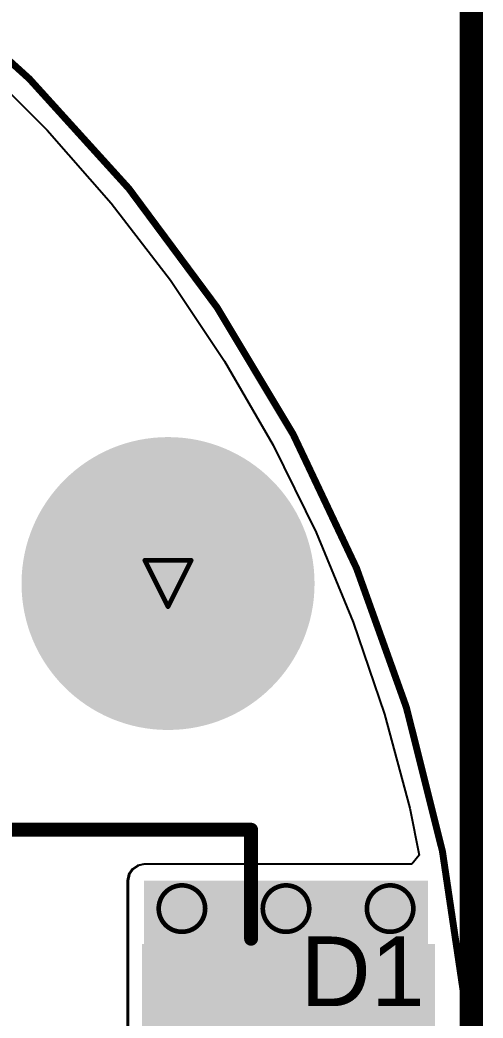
# Model space of a CAD drawing. Header units: inches. Extents: x -17 to 345, y -18 to 43.
# Drawn here: x 11.56 to 16.63, y 1.39 to 12.31 of the extents above; entities that cross this region are included whole.
import ezdxf

# ---------------------------------------------------------------- set-up
doc = ezdxf.new("R2010")
doc.units = ezdxf.units.IN
for name, color, linetype in [('Board Outline', 216, 'Continuous'), ('Bottom Layer', 5, 'Continuous'), ('Bottom Overlay', 54, 'Continuous'), ('Bottom Paste', 16, 'Continuous'), ('Bottom Solder', 6, 'Continuous'), ('Drill Drawing', 1, 'Continuous'), ('Mechanical 13', 56, 'Continuous'), ('Multi-Layer', 9, 'Continuous'), ('Pad Holes', 156, 'Continuous'), ('Top Layer', 1, 'Continuous'), ('Top Overlay', 2, 'Continuous'), ('Top Solder', 216, 'Continuous'), ('Via Holes', 16, 'Continuous')]:
    doc.layers.add(name, color=color, linetype=linetype)
doc.styles.add('Arial', font='', dxfattribs={"height": 0.2})
doc.styles.get('Arial').set_extended_font_data('Arial')

msp = doc.modelspace()

# ---------------------------------------------------------------- hatches: boundary and pattern name
at = {"layer": 'Bottom Layer'}
h = msp.add_hatch(color=5, dxfattribs=at)
edge = h.paths.add_edge_path()
edge.add_arc((13.183, 6.147), 1.5, 0, 360)
for points in [[(12.929, -2.921), (16.027, -2.921), (16.027, 2.896), (12.929, 2.896)], [(13, 2.1), (16, 2.1), (16, -2.1), (13, -2.1)]]:
    msp.add_hatch(color=5, dxfattribs=at).paths.add_polyline_path(points)
h = msp.add_hatch(color=5, dxfattribs=at)
edge = h.paths.add_edge_path()
edge.add_arc((13.335, 2.591), 0.3, 0, 360)
h = msp.add_hatch(color=5, dxfattribs=at)
edge = h.paths.add_edge_path()
edge.add_arc((14.473, 2.591), 0.3, 0, 360)
h = msp.add_hatch(color=5, dxfattribs=at)
edge = h.paths.add_edge_path()
edge.add_arc((15.611, 2.591), 0.3, 0, 360)
at = {"layer": 'Bottom Paste'}
msp.add_hatch(color=16, dxfattribs=at).paths.add_polyline_path([(13, 2.1), (16, 2.1), (16, -2.1), (13, -2.1)])
at = {"layer": 'Bottom Solder'}
h = msp.add_hatch(color=6, dxfattribs=at)
edge = h.paths.add_edge_path()
edge.add_arc((13.183, 6.147), 1.602, 0, 360)
msp.add_hatch(color=6, dxfattribs=at).paths.add_polyline_path([(12.898, 2.202), (16.102, 2.202), (16.102, -2.202), (12.898, -2.202)])
at = {"layer": 'Multi-Layer'}
h = msp.add_hatch(color=9, dxfattribs=at)
edge = h.paths.add_edge_path()
edge.add_arc((13.183, 6.147), 1.5, 0, 360)
at = {"layer": 'Pad Holes'}
h = msp.add_hatch(color=7, dxfattribs=at)
edge = h.paths.add_edge_path()
edge.add_arc((13.183, 6.147), 1, 0, 360)
at = {"layer": 'Top Layer'}
h = msp.add_hatch(color=1, dxfattribs=at)
edge = h.paths.add_edge_path()
edge.add_arc((13.183, 6.147), 1.5, 0, 360)
msp.add_hatch(color=1, dxfattribs=at).paths.add_polyline_path([(16.017, 2.896), (12.919, 2.896), (12.919, -2.921), (16.017, -2.921)])
h = msp.add_hatch(color=1, dxfattribs=at)
edge = h.paths.add_edge_path()
edge.add_arc((13.335, 2.591), 0.3, 0, 360)
h = msp.add_hatch(color=1, dxfattribs=at)
edge = h.paths.add_edge_path()
edge.add_arc((14.473, 2.591), 0.3, 0, 360)
h = msp.add_hatch(color=1, dxfattribs=at)
edge = h.paths.add_edge_path()
edge.add_arc((15.611, 2.591), 0.3, 0, 360)
at = {"layer": 'Top Solder'}
h = msp.add_hatch(color=216, dxfattribs=at)
edge = h.paths.add_edge_path()
edge.add_arc((13.183, 6.147), 1.602, 0, 360)
at = {"layer": 'Via Holes'}
h = msp.add_hatch(color=7, dxfattribs=at)
edge = h.paths.add_edge_path()
edge.add_arc((13.335, 2.591), 0.15, 0, 360)
h = msp.add_hatch(color=7, dxfattribs=at)
edge = h.paths.add_edge_path()
edge.add_arc((14.473, 2.591), 0.15, 0, 360)
h = msp.add_hatch(color=7, dxfattribs=at)
edge = h.paths.add_edge_path()
edge.add_arc((15.611, 2.591), 0.15, 0, 360)

# ---------------------------------------------------------------- linework, layer by layer
at = {"layer": 'Board Outline'}
msp.add_lwpolyline([(16.5, 0, 0.076, 0.076, 1), (-16.5, 0, 0.076, 0.076, 1)], format="xyseb", close=True, dxfattribs=at)
at = {"layer": 'Bottom Layer'}
for p, q in [((11.108, 11.86), (11.86, 11.108)), ((11.86, 11.108), (12.561, 10.309)), ((12.561, 10.309), (13.209, 9.465)), ((13.209, 9.465), (13.799, 8.581)), ((13.799, 8.581), (14.331, 7.66)), ((14.331, 7.66), (14.801, 6.706)), ((14.801, 6.706), (15.208, 5.724)), ((15.208, 5.724), (15.55, 4.717)), ((15.55, 4.717), (15.825, 3.69)), ((15.825, 3.69), (15.928, 3.175)), ((15.928, 3.175), (15.847, 3.077)), ((12.859, 3.063), (12.8, 3.024)), ((12.929, 3.077), (12.859, 3.063)), ((15.847, 3.077), (12.929, 3.077)), ((12.761, 2.965), (12.747, 2.896)), ((12.8, 3.024), (12.761, 2.965)), ((12.747, 2.896), (12.747, -2.921))]:
    msp.add_line(p, q, dxfattribs=at)
at = {"layer": 'Bottom Overlay'}
for points in [[(10.967, 3.454, 0.152, 0.152, 0), (14.091, 3.454, 0.152, 0.152, 0)], [(14.091, 2.261, 0.152, 0.152, 0), (14.091, 3.454, 0.152, 0.152, 0)]]:
    msp.add_lwpolyline(points, format="xyseb", dxfattribs=at)
for points in [[(14.053, 3.454, 0.076, 0.076, 1), (14.129, 3.454, 0.076, 0.076, 1)], [(14.053, 3.454, 0.076, 0.076, 1), (14.129, 3.454, 0.076, 0.076, 1)], [(14.053, 2.261, 0.076, 0.076, 1), (14.129, 2.261, 0.076, 0.076, 1)]]:
    msp.add_lwpolyline(points, format="xyseb", close=True, dxfattribs=at)
at = {"layer": 'Drill Drawing'}
for points in [[(12.929, 6.401, 0.0508, 0.0508, 0), (13.437, 6.401, 0.0508, 0.0508, 0)], [(12.929, 6.401, 0.0508, 0.0508, 0), (13.183, 5.893, 0.0508, 0.0508, 0)], [(13.183, 5.893, 0.0508, 0.0508, 0), (13.437, 6.401, 0.0508, 0.0508, 0)]]:
    msp.add_lwpolyline(points, format="xyseb", dxfattribs=at)
for points in [[(12.916, 6.401, 0.0254, 0.0254, 1), (12.941, 6.401, 0.0254, 0.0254, 1)], [(12.916, 6.401, 0.0254, 0.0254, 1), (12.941, 6.401, 0.0254, 0.0254, 1)], [(13.424, 6.401, 0.0254, 0.0254, 1), (13.449, 6.401, 0.0254, 0.0254, 1)], [(13.424, 6.401, 0.0254, 0.0254, 1), (13.449, 6.401, 0.0254, 0.0254, 1)], [(13.17, 5.893, 0.0254, 0.0254, 1), (13.195, 5.893, 0.0254, 0.0254, 1)], [(13.17, 5.893, 0.0254, 0.0254, 1), (13.195, 5.893, 0.0254, 0.0254, 1)], [(13.589, 2.591, 0.0508, 0.0508, 1), (13.081, 2.591, 0.0508, 0.0508, 1)], [(14.727, 2.591, 0.0508, 0.0508, 1), (14.219, 2.591, 0.0508, 0.0508, 1)], [(15.865, 2.591, 0.0508, 0.0508, 1), (15.357, 2.591, 0.0508, 0.0508, 1)], [(13.068, 2.591, 0.0254, 0.0254, 1), (13.094, 2.591, 0.0254, 0.0254, 1)], [(13.576, 2.591, 0.0254, 0.0254, 1), (13.602, 2.591, 0.0254, 0.0254, 1)], [(14.206, 2.591, 0.0254, 0.0254, 1), (14.232, 2.591, 0.0254, 0.0254, 1)], [(14.714, 2.591, 0.0254, 0.0254, 1), (14.74, 2.591, 0.0254, 0.0254, 1)], [(15.344, 2.591, 0.0254, 0.0254, 1), (15.37, 2.591, 0.0254, 0.0254, 1)], [(15.852, 2.591, 0.0254, 0.0254, 1), (15.878, 2.591, 0.0254, 0.0254, 1)]]:
    msp.add_lwpolyline(points, format="xyseb", close=True, dxfattribs=at)
at = {"layer": 'Mechanical 13'}
msp.add_lwpolyline([(16.5, 0.292, 0.254, 0.254, 0), (16.5, 18.567, 0.254, 0.254, 0)], format="xyseb", dxfattribs=at)
at = {"layer": 'Top Layer'}
for p, q in [((11.108, 11.86), (11.86, 11.108)), ((11.86, 11.108), (12.561, 10.309)), ((12.561, 10.309), (13.209, 9.465)), ((13.209, 9.465), (13.799, 8.581)), ((13.799, 8.581), (14.331, 7.66)), ((14.331, 7.66), (14.801, 6.706)), ((14.801, 6.706), (15.208, 5.724)), ((15.208, 5.724), (15.55, 4.717)), ((15.55, 4.717), (15.825, 3.69)), ((15.825, 3.69), (15.928, 3.175)), ((15.928, 3.175), (15.847, 3.077)), ((12.849, 3.063), (12.79, 3.024)), ((12.919, 3.077), (12.849, 3.063)), ((15.847, 3.077), (12.919, 3.077)), ((12.751, 2.965), (12.737, 2.896)), ((12.79, 3.024), (12.751, 2.965)), ((12.737, 2.896), (12.737, -2.921))]:
    msp.add_line(p, q, dxfattribs=at)

# ---------------------------------------------------------------- texts
at = {"layer": 'Top Overlay', "style": 'Arial'}
msp.add_text('D1', height=0.762, dxfattribs=at).set_placement((14.631, 1.524))

doc.saveas('drawing.dxf')
